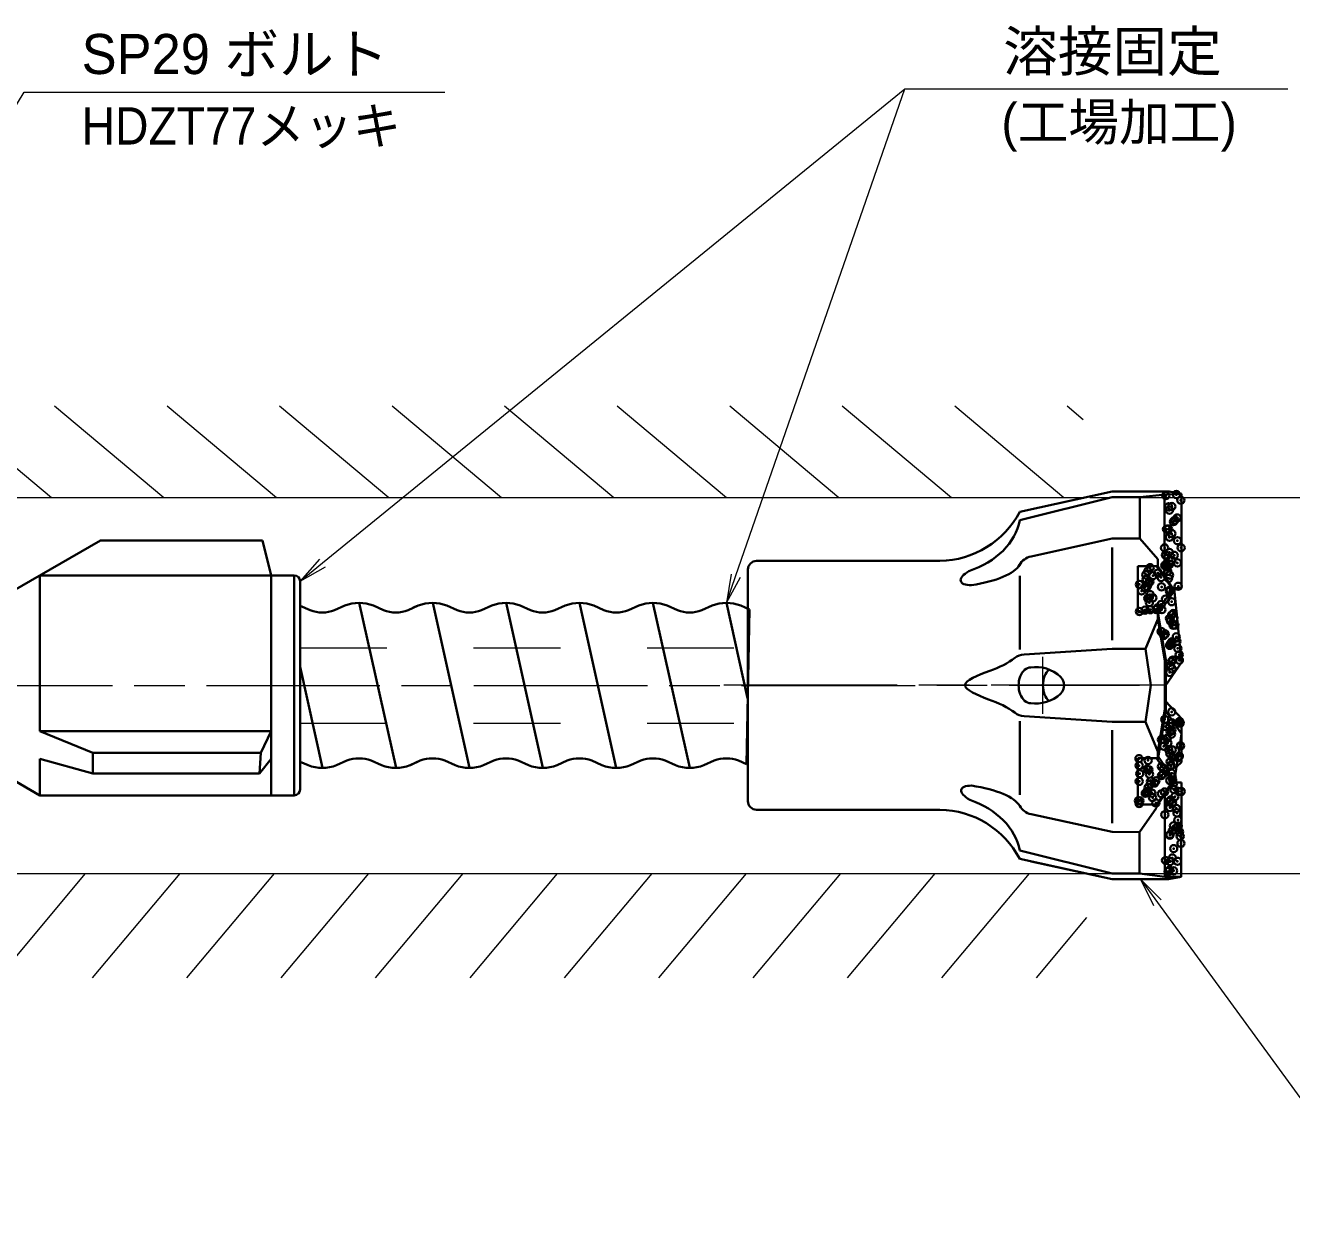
# Model space of a CAD drawing. Units: millimetres at full size, sheet at 1:2.5; details may follow other scales. Extents: x 1766 to 3446, y 896 to 2099.
# Drawn here: x 2924 to 3142.9, y 1668 to 1875.1 of the extents above; entities that cross this region are included whole.
import ezdxf
from ezdxf.enums import TextEntityAlignment as Align

# ---------------------------------------------------------------- set-up
doc = ezdxf.new("R2010")
doc.units = ezdxf.units.MM
doc.header["$LTSCALE"] = 2.5
doc.header["$PDMODE"] = 32
doc.header["$PDSIZE"] = 1.25
doc.linetypes.add('CHAIN', pattern=[18.5, 12, -1.5, 3.5, -1.5])
doc.linetypes.add('DASHED_SPACED', pattern=[12, 6, -6])
for name, color, linetype, lineweight in [('1外形線', 7, 'Continuous', 35), ('2細い実線', 3, 'Continuous', 20), ('3隠れ線', 2, 'DASHED_SPACED', 13), ('4中心線', 1, 'CHAIN', 15), ('6寸法線', 4, 'Continuous', 13)]:
    doc.layers.add(name, color=color, linetype=linetype, lineweight=lineweight)
doc.layers.add('9文字', color=7, linetype='Continuous')
doc.styles.add('ＭＳ Ｐゴシック', font='')
doc.styles.get('ＭＳ Ｐゴシック').set_extended_font_data('MS PGothic')

# ---------------------------------------------------------------- blocks, each defined once
blk = doc.blocks.new('open_arrow')
at = {"color": 0, "linetype": 'Continuous', "lineweight": -2}
blk.add_lwpolyline([(7.5, 1.25), (0, 0), (7.5, -1.25)], dxfattribs=at)

msp = doc.modelspace()

# ---------------------------------------------------------------- hatches: boundary and pattern name
at = {"layer": '2細い実線'}
h = msp.add_hatch(dxfattribs=at)
h.set_pattern_fill('USER', color=256, style=0, pattern_type=2)
h.set_pattern_definition([(140, (-2094.948, 2288.265), (-8.03485, -9.57556), [])])
h.paths.add_polyline_path([(3107.044, 1793.496), (3106.867, 1809.332), (2781.169, 1809.399), (2781.169, 1793.537)])
h = msp.add_hatch(dxfattribs=at)
h.set_pattern_fill('USER', color=256, style=0, pattern_type=2)
h.set_pattern_definition([(50, (-2094.948, 2288.265), (-9.57556, 8.03485), [])])
h.paths.add_polyline_path([(2781.169, 1728.537), (2781.169, 1710.516), (3107.799, 1710.509), (3107.34, 1728.562), (3098.58, 1728.561)])

# ---------------------------------------------------------------- linework, layer by layer
at = {"layer": '1外形線'}
for p, q in [((3111.917, 1793.578), (3095.916, 1789.588)), ((3111.917, 1794.562), (3095.917, 1791.064)), ((3121.73, 1794.544), (3111.917, 1794.562)), ((3116.646, 1793.578), (3111.917, 1793.578)), ((3116.645, 1786.409), (3116.646, 1793.578)), ((3121.126, 1794.065), (3116.646, 1793.578)), ((3120.917, 1794.043), (3120.915, 1779.724)), ((3123.854, 1794.178), (3120.917, 1794.065)), ((3123.854, 1794.178), (3121.73, 1794.544)), ((3123.854, 1794.178), (3123.852, 1777.853)), ((2936.978, 1786.098), (2921.498, 1777.161)), ((2964.998, 1786.098), (2936.978, 1786.098)), ((2966.498, 1780.047), (2964.998, 1786.098)), ((3111.916, 1786.409), (3097.867, 1783.338)), ((3111.916, 1784.897), (3111.914, 1768.837)), ((3116.645, 1786.409), (3111.916, 1786.409)), ((3119.763, 1782.838), (3116.645, 1786.409)), ((3082.114, 1782.565), (3050.415, 1782.569)), ((3119.763, 1781.76), (3119.763, 1782.838)), ((3119.763, 1781.675), (3119.763, 1782.838)), ((2926.498, 1780.047), (2970.498, 1780.047)), ((2926.498, 1753.134), (2926.498, 1780.047)), ((2966.498, 1742.047), (2966.498, 1780.047)), ((2970.498, 1742.047), (2970.498, 1780.047)), ((3048.915, 1781.069), (3048.91, 1741.069)), ((3095.914, 1767.271), (3095.915, 1779.978)), ((3116.339, 1781.676), (3116.338, 1773.676)), ((3116.338, 1773.676), (3116.339, 1781.676)), ((3116.338, 1773.995), (3116.339, 1781.356)), ((3116.339, 1781.356), (3116.338, 1773.995)), ((3116.339, 1781.676), (3119.539, 1781.675)), ((3119.56, 1781.675), (3116.339, 1781.676)), ((3116.36, 1781.676), (3119.56, 1781.675)), ((3119.539, 1781.675), (3119.763, 1781.675)), ((3119.56, 1781.675), (3122.24, 1777.818)), ((3122.643, 1777.467), (3119.763, 1781.675)), ((2971.498, 1743.047), (2971.498, 1779.047)), ((3122.284, 1777.675), (3122.643, 1777.467)), ((3122.373, 1777.861), (3123.852, 1777.853)), ((3122.584, 1777.86), (3123.851, 1764.987)), ((3122.24, 1777.532), (3119.559, 1773.675)), ((3122.643, 1777.467), (3119.824, 1773.312)), ((2973.234, 1774.026), (2971.501, 1774.787)), ((2979.231, 1774.842), (2977.462, 1774.026)), ((2981.732, 1775.291), (2988.082, 1746.791)), ((2985.934, 1774.026), (2984.165, 1774.842)), ((2991.931, 1774.842), (2990.162, 1774.026)), ((2991.931, 1774.842), (2991.048, 1774.509)), ((2994.432, 1775.291), (3000.782, 1746.791)), ((2998.634, 1774.026), (2996.865, 1774.842)), ((3004.631, 1774.842), (3002.862, 1774.026)), ((3007.098, 1775.291), (3013.448, 1746.791)), ((3011.334, 1774.026), (3009.565, 1774.842)), ((3017.331, 1774.842), (3015.562, 1774.026)), ((3019.798, 1775.291), (3026.148, 1746.791)), ((3024.034, 1774.026), (3022.265, 1774.842)), ((3030.031, 1774.842), (3028.262, 1774.026)), ((3032.498, 1775.291), (3038.848, 1746.791)), ((3036.734, 1774.026), (3034.965, 1774.842)), ((3042.731, 1774.842), (3040.962, 1774.026)), ((3045.198, 1775.291), (3048.869, 1758.815)), ((3049.169, 1774.148), (3047.665, 1774.842)), ((3049.169, 1774.148), (3048.646, 1747.44)), ((3116.338, 1773.676), (3119.538, 1773.675)), ((3119.559, 1773.675), (3116.338, 1773.676)), ((3119.762, 1773.675), (3119.538, 1773.675)), ((3119.762, 1773.675), (3121.154, 1765.504)), ((3119.762, 1772.501), (3119.762, 1773.675)), ((3119.762, 1772.501), (3117.656, 1767.356)), ((3119.762, 1772.501), (3120.991, 1765.267)), ((3111.914, 1767.357), (3096.671, 1766.393)), ((3117.656, 1767.356), (3111.914, 1767.357)), ((3117.656, 1767.356), (3118.589, 1761.061)), ((3120.991, 1765.267), (3120.99, 1756.982)), ((3121.154, 1765.504), (3121.153, 1756.618)), ((3123.851, 1764.987), (3121.153, 1761.061)), ((2971.495, 1764.235), (2975.382, 1746.791)), ((3117.655, 1754.766), (3118.589, 1761.061)), ((3123.85, 1755.311), (3121.149, 1758.288)), ((3119.759, 1749.62), (3120.99, 1756.982)), ((3121.153, 1756.618), (3119.759, 1748.123)), ((3123.849, 1752.698), (3121.153, 1756.618)), ((3095.912, 1754.856), (3095.91, 1742.149)), ((3111.912, 1754.767), (3096.669, 1755.734)), ((3117.655, 1754.766), (3111.912, 1754.767)), ((3119.759, 1749.62), (3117.655, 1754.766)), ((3123.85, 1755.311), (3122.961, 1753.989)), ((3123.85, 1755.311), (3123.849, 1747.772)), ((2926.498, 1753.134), (2966.498, 1753.134)), ((2926.498, 1753.134), (2935.686, 1749.379)), ((2964.73, 1749.379), (2966.498, 1753.134)), ((3111.91, 1737.226), (3111.912, 1753.287)), ((3122.639, 1744.654), (3123.849, 1752.698)), ((2935.686, 1749.379), (2964.73, 1749.379)), ((2935.686, 1749.379), (2935.686, 1745.847)), ((2964.73, 1749.379), (2964.497, 1745.847)), ((3119.759, 1749.62), (3119.759, 1748.123)), ((2926.498, 1742.047), (2926.498, 1748.329)), ((2935.686, 1745.847), (2926.498, 1748.329)), ((2964.497, 1745.847), (2966.498, 1748.35)), ((2972.881, 1747.24), (2971.49, 1747.844)), ((2979.583, 1748.056), (2977.815, 1747.24)), ((2985.581, 1747.24), (2983.812, 1748.056)), ((2992.283, 1748.056), (2990.515, 1747.24)), ((2990.576, 1747.263), (2992.283, 1748.056)), ((2998.281, 1747.24), (2996.512, 1748.056)), ((2998.281, 1747.24), (2996.512, 1748.056)), ((3004.983, 1748.056), (3003.215, 1747.24)), ((3010.981, 1747.24), (3009.212, 1748.056)), ((3017.684, 1748.056), (3015.915, 1747.24)), ((3023.681, 1747.24), (3021.912, 1748.056)), ((3030.384, 1748.056), (3028.615, 1747.24)), ((3036.381, 1747.24), (3034.612, 1748.056)), ((3043.084, 1748.056), (3041.315, 1747.24)), ((3048.646, 1747.44), (3047.312, 1748.056)), ((3116.335, 1748.446), (3116.334, 1740.446)), ((3116.335, 1748.127), (3116.334, 1740.766)), ((3116.335, 1748.446), (3119.535, 1748.446)), ((3119.535, 1748.446), (3122.314, 1744.446)), ((3122.639, 1744.654), (3119.862, 1748.749)), ((3123.849, 1747.772), (3122.99, 1746.987)), ((2926.498, 1742.047), (2921.498, 1744.934)), ((2964.497, 1745.847), (2935.686, 1745.847)), ((3119.534, 1740.446), (3122.314, 1744.446)), ((3122.639, 1744.654), (3119.758, 1740.446)), ((3122.314, 1744.446), (3122.639, 1744.654)), ((3122.369, 1744.259), (3123.848, 1744.267)), ((3123.848, 1744.267), (3123.846, 1727.944)), ((2926.498, 1742.047), (2970.498, 1742.047)), ((3116.334, 1740.446), (3119.758, 1740.446)), ((3119.529, 1739.901), (3119.534, 1740.446)), ((3120.988, 1742.243), (3120.987, 1727.945)), ((3082.109, 1739.565), (3050.41, 1739.569)), ((3111.91, 1735.714), (3097.862, 1738.789)), ((3119.529, 1739.901), (3116.639, 1735.713)), ((3116.639, 1735.713), (3111.91, 1735.714)), ((3116.639, 1735.713), (3116.638, 1728.544)), ((3116.639, 1735.713), (3116.638, 1728.544)), ((3111.909, 1728.545), (3095.909, 1732.539)), ((3111.909, 1727.562), (3095.909, 1731.064)), ((3111.909, 1727.562), (3097.861, 1730.636)), ((3116.638, 1728.544), (3111.909, 1728.545)), ((3121.616, 1727.56), (3111.909, 1727.562)), ((3120.987, 1727.945), (3116.638, 1728.544)), ((3123.846, 1727.944), (3120.987, 1727.945)), ((3123.846, 1727.944), (3121.616, 1727.56))]:
    msp.add_line(p, q, dxfattribs=at)
for centre, radius, start, end in [((3081.872, 1798.416), 15.853, 270.87544, 332.3664), ((3050.415, 1781.069), 1.5, 89.99292, 179.99292), ((3098.508, 1780.407), 3, 102.33201, 151.35406), ((2970.498, 1779.047), 1, 0, 90), ((3122.034, 1777.675), 0.25, 325.19698, 34.78887), ((2975.348, 1779.641), 6, 249.36789, 290.63395), ((2981.698, 1768.291), 7, 69.36613, 110.63387), ((2988.048, 1779.641), 6, 249.36789, 290.63395), ((2994.398, 1768.291), 7, 69.36613, 110.63387), ((3000.748, 1779.641), 6, 249.36789, 290.63395), ((3007.098, 1768.291), 7, 69.36613, 110.63387), ((3013.448, 1779.641), 6, 249.36605, 290.63395), ((3019.798, 1768.291), 7, 69.36613, 110.63387), ((3026.148, 1779.641), 6, 249.36743, 290.63395), ((3032.498, 1768.291), 7, 69.36613, 110.63387), ((3038.848, 1779.641), 6, 249.36554, 290.63395), ((3045.198, 1768.291), 7, 69.36613, 110.63387), ((3096.86, 1763.399), 3, 93.61755, 127.15693), ((3098.673, 1757.962), 6.263, 46.67738, 98.75661), ((3101.598, 1761.063), 2, 313.30847, 46.67738), ((3098.674, 1764.165), 6.263, 261.22924, 313.30847), ((3096.859, 1758.728), 3, 232.82892, 266.3683), ((2975.348, 1753.791), 7, 249.36613, 290.63387), ((2981.698, 1742.441), 6, 69.36605, 110.6363), ((2988.048, 1753.791), 7, 249.36613, 290.63387), ((2994.398, 1742.441), 6, 69.36605, 110.6363), ((2994.398, 1742.441), 6, 69.36429, 110.63741), ((3000.748, 1753.791), 7, 249.36613, 290.63387), ((3007.098, 1742.441), 6, 69.36605, 110.6363), ((3013.448, 1753.791), 7, 249.36613, 290.63387), ((3019.798, 1742.441), 6, 69.36605, 110.63552), ((3026.148, 1753.791), 7, 249.36613, 290.63387), ((3032.498, 1742.441), 6, 69.36605, 110.63381), ((3038.848, 1753.791), 7, 249.36613, 290.63387), ((3045.198, 1742.441), 6, 69.36605, 110.63368), ((2970.498, 1743.047), 1, 270, 0), ((3050.41, 1741.069), 1.5, 179.99292, 269.99292), ((3081.863, 1723.715), 15.852, 27.61656, 89.11329), ((3098.503, 1741.719), 3, 209.85062, 257.65384)]:
    msp.add_arc(centre, radius, start, end, dxfattribs=at)
for centre, major_axis, ratio, start_param, end_param in [((3081.171, 1791.153), (14.889, -0.002), 0.757569, 5.1230895, 6.1441287), ((3090.557, 1780.524), (-4.843, -1.47), 0.325734, 5.3995768, 7.092511), ((3081.132, 1782.794), (15, -0.002), 0.326562, 5.1554935, 6.0982292), ((3083.034, 1770.881), (15, -0.002), 0.566667, 5.25251, 5.6412666), ((3097.812, 1761.063), (0, 3.091), 0.679651, 0, 3.1415927), ((3102.014, 1761.063), (0, 3.091), 0.679651, 0.5009551, 2.6406376), ((3083.032, 1751.25), (15, -0.002), 0.566667, 0.6419187, 1.0487032), ((3090.636, 1741.58), (-4.842, 1.471), 0.325734, 5.4854456, 7.1870441), ((3081.166, 1739.312), (15, -0.002), 0.326562, 0.1849561, 1.1276919), ((3081.204, 1730.953), (14.853, -0.002), 0.759403, 0.1412444, 1.1506088)]:
    msp.add_ellipse(centre, major_axis=major_axis, ratio=ratio, start_param=start_param, end_param=end_param, dxfattribs=at)
msp.add_open_spline([(3090.747, 1763.59), (3088.585, 1762.752), (3086.423, 1761.914), (3086.454, 1761.065), (3086.483, 1760.256), (3088.498, 1759.436), (3090.513, 1758.616)], degree=3, knots=[0, 0, 0, 0, 1, 1, 1, 2, 2, 2, 2], dxfattribs=at)
for p in [(3121.174, 1793.853), (3122.987, 1794.034), (3123.756, 1793.044), (3121.649, 1791.917), (3121.785, 1791.322), (3122.188, 1791.955), (3121.294, 1788.038), (3121.63, 1788.08), (3122.49, 1789.343), (3122.743, 1789.62), (3123.132, 1789.983), (3121.793, 1786.651), (3122.196, 1787.283), (3123.182, 1786.056), (3120.955, 1784.805), (3121.775, 1784.028), (3123.806, 1784.834), (3120.988, 1781.76), (3121.116, 1783.586), (3121.242, 1782.036), (3121.384, 1781.549), (3121.8, 1781.98), (3122.203, 1782.612), (3122.61, 1783.529), (3123.163, 1782.219), (3117.682, 1780.166), (3117.785, 1779.385), (3118.044, 1780.769), (3118.447, 1781.401), (3118.934, 1780.008), (3119.792, 1780.455), (3120.349, 1779.703), (3121.487, 1780.768), (3121.647, 1779.548), (3121.825, 1780.102), (3116.593, 1778.492), (3116.975, 1777.381), (3117.528, 1777.98), (3117.945, 1778.166), (3118.171, 1778.686), (3118.424, 1778.962), (3120.418, 1778.074), (3121.808, 1777.309), (3121.915, 1777.511), (3123.308, 1778.168), (3118.052, 1776.098), (3118.213, 1776.128), (3118.316, 1775.347), (3118.455, 1776.73), (3118.916, 1776.171), (3120.357, 1775.032), (3121.108, 1775.946), (3122.178, 1775.511), (3116.601, 1773.821), (3117.577, 1774.053), (3118.476, 1774.128), (3119.487, 1774.176), (3119.74, 1774.453), (3120.468, 1774.147), (3122.219, 1773.27), (3122.446, 1773.473), (3122.549, 1772.692), (3121.816, 1772.637), (3121.951, 1772.213), (3122.424, 1771.436), (3122.709, 1771.473), (3120.365, 1770.36), (3120.449, 1770.31), (3120.803, 1769.667), (3121.056, 1769.943), (3122.001, 1768.287), (3122.227, 1768.599), (3122.977, 1769.435), (3123.08, 1768.655), (3121.824, 1767.966), (3123.24, 1767.435), (3123.484, 1766.353), (3121.982, 1764.45), (3122.118, 1765.158), (3122.235, 1763.927), (3122.372, 1765.434), (3123.508, 1765.398), (3121.832, 1763.295), (3120.971, 1755.159), (3122.177, 1756.472), (3121.132, 1753.939), (3121.848, 1753.952), (3121.933, 1753.065), (3122.186, 1753.341), (3122.251, 1754.585), (3123.554, 1754.834), (3123.661, 1754.538), (3120.397, 1751.676), (3120.737, 1751.76), (3121.4, 1751.902), (3121.502, 1751.121), (3122.158, 1752.635), (3120.82, 1750.518), (3121.663, 1749.902), (3121.856, 1749.281), (3122.259, 1749.914), (3122.304, 1748.584), (3123.502, 1748.832), (3123.71, 1750.612), (3116.523, 1748.395), (3116.551, 1747.193), (3117.911, 1746.586), (3118.1, 1748.07), (3118.229, 1746.482), (3120.405, 1747.004), (3120.801, 1746.68), (3121.931, 1747.864), (3122.033, 1747.083), (3122.053, 1747.251), (3123.249, 1748.555), (3116.573, 1744.469), (3116.649, 1745.793), (3118.331, 1745.701), (3118.492, 1744.481), (3119.463, 1744.563), (3120.431, 1745.481), (3120.685, 1745.758), (3121.864, 1744.61), (3122.194, 1745.864), (3122.267, 1745.243), (3122.353, 1744.657), (3117.614, 1742.407), (3117.867, 1742.684), (3118.056, 1742.535), (3118.107, 1743.399), (3118.51, 1744.032), (3118.76, 1742.444), (3119.235, 1744.177), (3120.413, 1742.333), (3120.947, 1742.629), (3122.462, 1743.826), (3122.564, 1743.046), (3123.369, 1742.741), (3123.837, 1742.723), (3116.418, 1741.102), (3116.554, 1740.632), (3116.656, 1741.122), (3118.863, 1741.663), (3119.444, 1740.726), (3121.747, 1740.972), (3121.872, 1739.939), (3122.001, 1741.248), (3122.275, 1740.571), (3122.334, 1740.82), (3122.725, 1741.826), (3120.996, 1738.703), (3122.993, 1739.789), (3123.095, 1739.008), (3123.256, 1737.788), (3122.283, 1735.9), (3122.48, 1736.769), (3123.063, 1736.463), (3123.316, 1736.739), (3123.524, 1735.751), (3121.867, 1735.158), (3121.88, 1735.268), (3123.626, 1734.97), (3123.787, 1733.751), (3122.291, 1731.229), (3122.529, 1732.842), (3121.123, 1730.814), (3121.561, 1728.879), (3121.815, 1729.156), (3121.887, 1730.596), (3122.511, 1729.005), (3123.183, 1730.649)]:
    msp.add_point(p, dxfattribs=at)
at = {"layer": '2細い実線'}
for p, q in [((2781.169, 1793.537), (3107.044, 1793.496)), ((2781.169, 1728.537), (3107.34, 1728.562))]:
    msp.add_line(p, q, dxfattribs=at)
at = {"layer": '3隠れ線'}
for p, q in [((2971.498, 1767.539), (3049.04, 1767.538)), ((2971.498, 1754.541), (3048.896, 1754.541))]:
    msp.add_line(p, q, dxfattribs=at)
at = {"layer": '4中心線'}
for p, q in [((3099.912, 1756.132), (3099.913, 1765.994)), ((2770.305, 1761.036), (3116.604, 1761.062)), ((3120.991, 1761.06), (3043.892, 1761.07))]:
    msp.add_line(p, q, dxfattribs=at)
at = {"layer": '6寸法線'}
for p, q in [((3108.044, 1793.496), (3186.5, 1793.496)), ((3108.044, 1728.562), (3186.5, 1728.562))]:
    msp.add_line(p, q, dxfattribs=at)
for points in [[(2869.864, 1774.842), (2872.463, 1779.113), (2923.826, 1863.538), (2996.549, 1863.538)], [(2971.498, 1779.047), (2975.375, 1782.204), (3076.025, 1864.155), (3142.272, 1864.155)], [(3045.198, 1775.291), (3046.837, 1780.015), (3076.025, 1864.155)], [(3116.762, 1727.561), (3119.712, 1723.524), (3160.25, 1668.03), (3220.597, 1668.03)]]:
    msp.add_lwpolyline(points, dxfattribs=at)

# ---------------------------------------------------------------- block references
at = {"layer": '6寸法線', "xscale": 0.667, "yscale": 0.667}
for p, rotation in [((2971.498, 1779.047), 39.2), ((3045.198, 1775.291), 70.9), ((3116.762, 1727.561), 306.1)]:
    msp.add_blockref('open_arrow', p, dxfattribs=dict(at, rotation=rotation))

# ---------------------------------------------------------------- texts
at = {"layer": '9文字', "style": 'ＭＳ Ｐゴシック'}
msp.add_text('SP29 ボルト', height=6.928, dxfattribs=at).set_placement((2933.736, 1864.62), align=Align.BOTTOM_LEFT)
for s, height, p in [('溶接固定', 6.928, (3130.851, 1870.64)), ('(工場加工)', 6.433, (3133.437, 1858.417))]:
    msp.add_text(s, height=height, dxfattribs=at).set_placement(p, align=Align.MIDDLE_RIGHT)
at = {"layer": '9文字', "style": 'ＭＳ Ｐゴシック', "width": 0.95}
msp.add_text('HDZT77メッキ', height=6.433, dxfattribs=at).set_placement((2933.736, 1852.59), align=Align.BOTTOM_LEFT)

doc.saveas('drawing.dxf')
